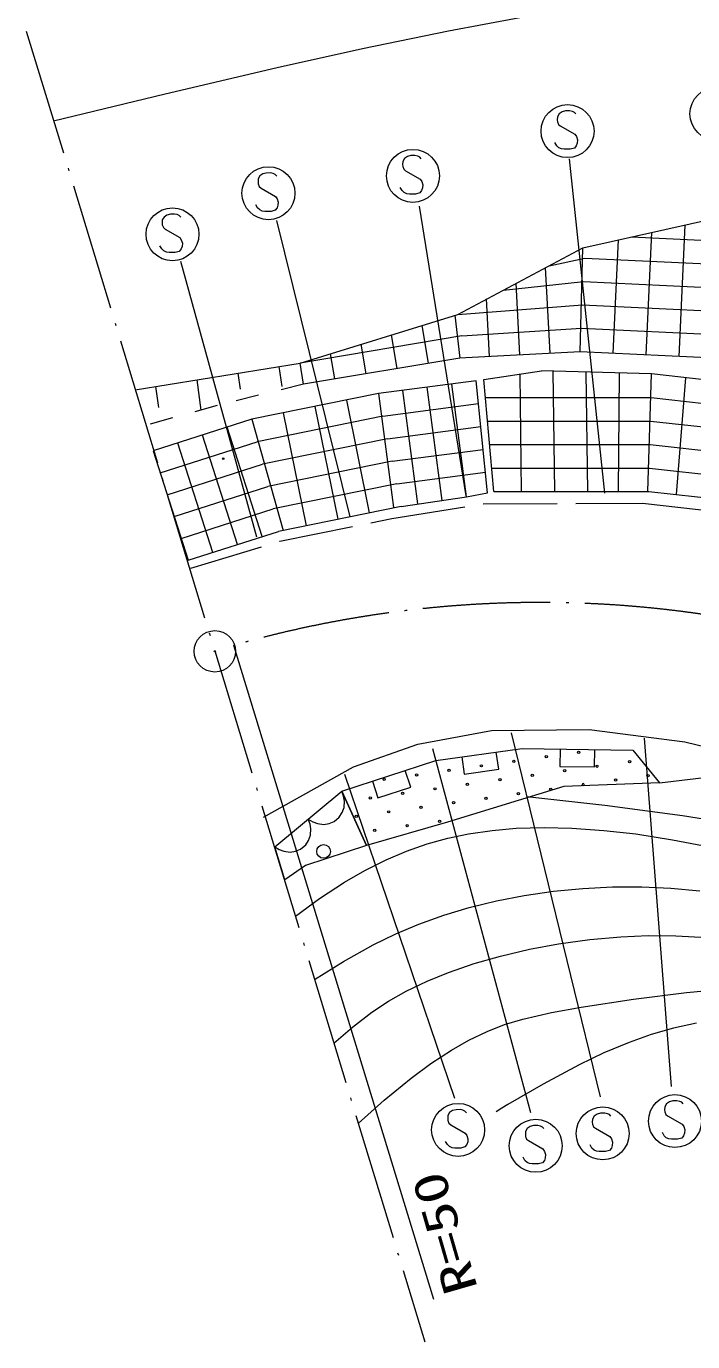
# Model space of a CAD drawing. Units: millimetres, scale not verified. Extents: x 29355 to 669355, y 24271 to 384271.
# Drawn here: x 365812 to 394604, y 268873 to 325734 of the extents above; entities that cross this region are included whole.
import ezdxf
from ezdxf.enums import TextEntityAlignment as Align

# ---------------------------------------------------------------- set-up
doc = ezdxf.new("R2010")
doc.units = ezdxf.units.MM
doc.header["$LTSCALE"] = 1000
for name, pattern in [('USER3', [7.000001, 5.508197, -0.688525, 0.114754, -0.688525]), ('USER4', [2, 1, -1]), ('USER5', [4, 3.2, -0.8])]:
    doc.linetypes.add(name, pattern=pattern)
for name, color, linetype, lineweight in [('S-SUV', 7, 'Continuous', 13), ('S-SUV-HICN', 1, 'Continuous', 13), ('S-SUV-LWCN', 7, 'Continuous', 13)]:
    doc.layers.add(name, color=color, linetype=linetype, lineweight=lineweight)
doc.styles.add('ＭＳ ゴシック', font='')
doc.styles.get('ＭＳ ゴシック').set_extended_font_data('MS Gothic')

# ---------------------------------------------------------------- blocks, each defined once
blk = doc.blocks.new('BUHIN48')
at = {"color": 7, "linetype": 'Continuous', "lineweight": 13}
blk.add_lwpolyline([(933, 118), (836, 324), (701, 492), (493, 674), (273, 760), (45, 802), (-244, 765), (-454, 667), (-645, 529), (-801, 301), (-885, 106), (-933, -118)], dxfattribs=at)
blk = doc.blocks.new('BUHIN52')
at = {"color": 7, "linetype": 'Continuous', "lineweight": 13}
blk.add_lwpolyline([(-699, -435), (-682, -527), (-631, -607), (-541, -692), (-391, -787), (-243, -833), (-90, -828), (41, -762), (117, -653), (158, -577), (181, -455), (147, -359), (-188, 283), (-191, 407), (-153, 553), (-69, 664), (24, 734), (147, 779), (325, 727), (548, 585), (636, 509), (701, 406), (732, 284), (729, 129)], dxfattribs=at)
blk.add_circle((0, 0), 1144, dxfattribs=at)
blk = doc.blocks.new('BUHIN55')
at = {"color": 7, "linetype": 'Continuous', "lineweight": 13}
for radius in [896, 27]:
    blk.add_circle((0, 0), radius, dxfattribs=at)

msp = doc.modelspace()

# ---------------------------------------------------------------- linework, layer by layer
at = {"layer": 'S-SUV', "linetype": 'USER3'}
for p, q in [((365812, 325531), (383024, 268873)), ((374772, 298974), (374816, 298988))]:
    msp.add_line(p, q, dxfattribs=at)
at = {"layer": 'S-SUV'}
for p, q in [((389272, 320012), (390791, 305559)), ((382785, 317959), (384797, 305436)), ((376626, 317343), (379787, 304532)), ((389855, 316159), (395725, 317463)), ((392593, 311535), (392842, 316822)), ((394016, 311468), (394284, 317143)), ((384452, 313283), (389855, 316159)), ((389746, 311669), (389855, 316159)), ((391169, 311602), (391401, 316502)), ((391966, 316628), (397101, 316385)), ((388400, 315384), (389937, 315711)), ((389937, 315711), (397053, 315375)), ((372479, 315577), (375764, 303670)), ((388440, 311600), (388246, 315302)), ((386426, 314334), (389889, 314700)), ((387135, 311532), (386972, 314624)), ((389889, 314700), (397005, 314364)), ((385829, 311463), (385698, 313947)), ((384452, 313283), (389841, 313690)), ((389841, 313690), (396958, 313354)), ((377638, 311175), (384452, 313283)), ((383190, 311168), (382916, 312808)), ((384323, 313243), (384540, 311394)), ((384634, 312347), (377638, 311175)), ((381840, 310942), (381596, 312400)), ((384634, 312347), (389794, 312680)), ((389794, 312680), (396910, 312344)), ((380490, 310716), (380277, 311992)), ((389746, 311669), (384523, 311394)), ((396862, 311333), (389746, 311669)), ((370509, 310025), (377638, 311175)), ((377790, 310264), (377638, 311175)), ((384540, 311394), (377790, 310264)), ((379140, 310490), (378957, 311583)), ((374952, 310742), (375048, 310046)), ((376729, 311029), (376848, 310164)), ((385576, 310460), (388066, 310846)), ((387208, 305622), (387144, 310700)), ((392828, 310705), (388066, 310846)), ((388641, 305622), (388575, 310831)), ((390073, 305622), (390008, 310788)), ((391402, 305623), (391441, 310746)), ((392670, 305630), (392828, 310705)), ((398724, 310050), (392828, 310705)), ((393905, 305502), (394302, 310541)), ((371398, 310169), (371524, 309257)), ((373175, 310455), (373355, 309148)), ((385251, 310410), (381024, 309855)), ((382725, 305086), (382081, 309993)), ((383780, 305242), (383137, 310132)), ((384834, 305397), (384194, 310271)), ((385738, 305571), (385251, 310410)), ((386006, 305622), (385576, 310460)), ((381024, 309855), (375558, 308745)), ((380647, 304703), (379657, 309577)), ((381024, 309855), (381670, 304935)), ((381222, 308880), (385350, 309422)), ((385644, 309688), (392806, 309688)), ((392806, 309688), (398687, 309035)), ((381222, 308880), (375788, 307776)), ((377915, 304148), (376925, 309022)), ((379281, 304425), (378291, 309300)), ((375558, 308745), (371288, 307378)), ((376003, 303677), (374491, 308403)), ((375558, 308745), (376904, 303943)), ((381420, 307905), (385450, 308434)), ((385735, 308672), (392783, 308672)), ((392783, 308672), (398650, 308020)), ((371591, 306433), (375788, 307776)), ((373868, 302994), (372356, 307720)), ((374935, 303336), (373423, 308061)), ((381420, 307905), (376017, 306808)), ((385825, 307655), (392760, 307655)), ((392760, 307655), (398613, 307005)), ((371288, 307378), (372800, 302653)), ((381618, 306930), (385549, 307446)), ((371893, 305488), (376017, 306808)), ((381618, 306930), (376247, 305839)), ((385915, 306638), (392738, 306638)), ((392738, 306638), (398576, 305990)), ((381816, 305955), (376476, 304871)), ((381816, 305955), (385648, 306459)), ((372196, 304543), (376247, 305839)), ((382014, 304981), (384825, 305396)), ((384825, 305396), (385738, 305571)), ((386006, 305622), (392715, 305622)), ((392715, 305622), (397968, 305038)), ((372498, 303598), (376476, 304871)), ((382014, 304981), (376706, 303902)), ((372800, 302653), (376706, 303902)), ((383414, 270696), (374772, 298974)), ((382735, 294697), (385911, 295287)), ((385911, 295287), (390130, 295332)), ((386761, 295189), (390611, 279456)), ((390130, 295332), (394259, 294810)), ((379944, 293721), (382735, 294697)), ((392508, 294966), (393679, 279902)), ((394259, 294810), (398611, 293749)), ((379441, 292666), (383511, 293996)), ((383358, 294519), (387598, 278786)), ((383511, 293996), (387241, 294518)), ((387241, 294518), (392016, 294440)), ((392016, 294440), (393164, 293031)), ((376065, 291543), (379944, 293721)), ((379564, 293403), (384306, 279400)), ((389041, 292874), (384006, 291335)), ((393164, 293031), (389041, 292874)), ((393164, 293031), (395708, 293329)), ((376545, 290265), (379441, 292666)), ((380510, 290318), (379441, 292666)), ((379441, 292666), (380510, 290318)), ((384006, 291335), (380510, 290318)), ((376988, 288831), (376545, 290265)), ((380510, 290318), (377875, 289457)), ((377875, 289457), (376988, 288831))]:
    msp.add_line(p, q, dxfattribs=at)
at = {"layer": 'S-SUV', "linetype": 'USER4'}
for p, q in [((377790, 310264), (374054, 309342)), ((374054, 309342), (370979, 308488))]:
    msp.add_line(p, q, dxfattribs=at)
at = {"layer": 'S-SUV', "linetype": 'USER5'}
for p, q in [((381604, 304454), (385553, 305085)), ((385553, 305085), (392439, 305117)), ((392439, 305117), (397840, 304517)), ((376771, 303474), (381604, 304454)), ((372917, 302306), (376771, 303474))]:
    msp.add_line(p, q, dxfattribs=at)
at = {"layer": 'S-SUV'}
for points in [[(366993, 321644), (371806, 322817), (376646, 323958), (380339, 324778), (384059, 325542), (387140, 326118)], [(384633, 294153), (384737, 293410), (386223, 293618), (386119, 294361)], [(388879, 294491), (388866, 293741), (390366, 293717), (390378, 294467)], [(380763, 293098), (380996, 292385), (382421, 292851), (382188, 293564)]]:
    msp.add_lwpolyline(points, dxfattribs=at)
for centre, radius in [((374318, 307044), 31.3), ((374318, 307044), 25), ((374318, 307044), 18.8), ((374318, 307044), 12.5), ((374318, 307044), 6.3), ((386876, 293962), 49.8), ((388277, 294158), 49.8), ((389677, 294354), 49.8), ((391876, 293947), 49.8), ((382674, 293374), 49.8), ((384075, 293570), 49.8), ((385476, 293766), 49.8), ((387674, 293360), 49.8), ((389075, 293556), 49.8), ((390476, 293751), 49.8), ((381274, 293179), 49.8), ((384873, 292968), 49.8), ((386274, 293164), 49.8), ((391274, 293149), 49.8), ((392674, 293345), 49.8), ((380671, 292380), 49.8), ((382072, 292576), 49.8), ((383473, 292772), 49.8), ((385671, 292366), 49.8), ((387072, 292561), 49.8), ((388473, 292757), 49.8), ((381470, 291778), 49.8), ((382870, 291974), 49.8), ((384271, 292170), 49.8), ((380069, 291582), 49.8), ((382268, 291176), 49.8), ((383668, 291371), 49.8), ((380867, 290980), 49.8), ((378657, 290068), 298)]:
    msp.add_circle(centre, radius, dxfattribs=at)
at = {"layer": 'S-SUV', "linetype": 'USER3'}
msp.add_arc((388015, 252589), 48238, 64.5403, 105.9348, dxfattribs=at)
at = {"layer": 'S-SUV'}
msp.add_arc((389873, 292953), 49.8, 290.402, 253.9463, dxfattribs=at)
at = {"layer": 'S-SUV-HICN'}
msp.add_lwpolyline([(378267, 284532), (379518, 285302), (380805, 286024), (381772, 286497), (382776, 286922), (383850, 287308), (384946, 287637), (386128, 287928), (387323, 288160), (388586, 288343), (389853, 288466), (391134, 288529), (392414, 288533), (393662, 288478), (394916, 288362)], dxfattribs=at)
at = {"layer": 'S-SUV-LWCN'}
for points in [[(387432, 292447), (390802, 292062), (394171, 291616), (396344, 291273)], [(377436, 287269), (378478, 288026), (379556, 288734), (380443, 289244), (381360, 289701), (382238, 290074), (383136, 290391), (384023, 290639), (384922, 290827), (385941, 290975), (386977, 291065), (388180, 291098), (389382, 291072), (390760, 290977), (392143, 290821), (393737, 290573), (395330, 290264)], [(379105, 281775), (379906, 282471), (380743, 283117), (381467, 283594), (382225, 284021), (383129, 284454), (384060, 284833), (385169, 285217), (386302, 285544), (387546, 285839), (388813, 286076), (390154, 286257), (391498, 286378), (392686, 286430), (393875, 286421), (395232, 286341)], [(380157, 278312), (381275, 279310), (382436, 280266), (383285, 280895), (384177, 281481), (384934, 281911), (385717, 282286), (386478, 282581), (387260, 282819), (388509, 283108), (389785, 283341), (392048, 283686), (394331, 283973), (395892, 284118)], [(394767, 282644), (393771, 282423), (392810, 282148), (391858, 281813), (390769, 281357), (389695, 280843), (388147, 280010), (386621, 279120), (386363, 278966), (386106, 278813)]]:
    msp.add_lwpolyline(points, dxfattribs=at)

# ---------------------------------------------------------------- block references
at = {"layer": 'S-SUV', "rotation": 212.41667}
for name, p in [('BUHIN52', (395631, 321954)), ('BUHIN52', (389199, 321205)), ('BUHIN52', (382517, 319269)), ('BUHIN52', (376272, 318519)), ('BUHIN52', (372129, 316743)), ('BUHIN55', (373958, 298716)), ('BUHIN48', (378717, 292066)), ('BUHIN48', (377269, 290865)), ('BUHIN52', (393839, 278410)), ('BUHIN52', (384470, 278029)), ('BUHIN52', (390716, 277877)), ('BUHIN52', (387822, 277343))]:
    msp.add_blockref(name, p, dxfattribs=at)

# ---------------------------------------------------------------- texts
at = {"layer": 'S-SUV', "style": 'ＭＳ ゴシック', "width": 1.35}
msp.add_text('R=50', height=1466, rotation=106.1, dxfattribs=at).set_placement((385747, 271303), align=Align.BOTTOM_LEFT)

doc.saveas('drawing.dxf')
